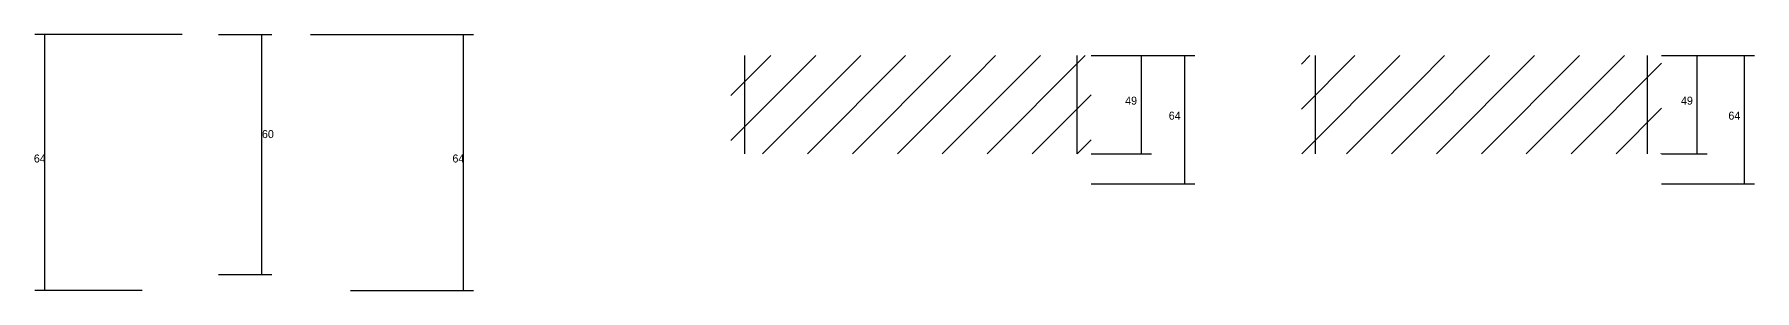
# Model space of a CAD drawing. Header units: metres. Extents: x -6602 to -4525, y 7378 to 8645.
# Drawn here: x -5580 to -4720, y 7378 to 7506 of the extents above; entities that cross this region are included whole.
import ezdxf

# ---------------------------------------------------------------- set-up
doc = ezdxf.new("R2010")
doc.units = ezdxf.units.M
for name, color, linetype in [('COTA', 241, 'Continuous'), ('Cota Seção (2x)', 4, 'Continuous'), ('Hachura', 253, 'Continuous'), ('SARR_2.2x7', 40, 'Continuous')]:
    doc.layers.add(name, color=color, linetype=linetype)

msp = doc.modelspace()

# ---------------------------------------------------------------- hatches: boundary and pattern name
at = {"layer": 'Hachura'}
h = msp.add_hatch(dxfattribs=at)
h.set_pattern_fill('ANSI31', scale=5)
h.paths.add_polyline_path([(-5231.9, 7495.1), (-5231.9, 7446.1), (-5109.9, 7446.1), (-5109.9, 7495.1)])
h = msp.add_hatch(dxfattribs=at)
h.set_pattern_fill('ANSI31', scale=5)
h.paths.add_polyline_path([(-5051.9, 7495.1), (-5109.9, 7495.1), (-5109.9, 7446.1), (-5051.9, 7446.1)])
h = msp.add_hatch(dxfattribs=at)
h.set_pattern_fill('ANSI31', scale=5)
h.paths.add_polyline_path([(-4888.8, 7495.1), (-4946.8, 7495.1), (-4946.8, 7446.1), (-4888.8, 7446.1)])
h = msp.add_hatch(dxfattribs=at)
h.set_pattern_fill('ANSI31', scale=5)
h.paths.add_polyline_path([(-4766.8, 7495.1), (-4888.8, 7495.1), (-4888.8, 7446.1), (-4766.8, 7446.1)])

# ---------------------------------------------------------------- linework, layer by layer
at = {"layer": 'COTA'}
for p, q in [((-5506.1, 7505.7), (-5579.8, 7505.7)), ((-5574.8, 7377.7), (-5574.8, 7505.7)), ((-5442.1, 7505.7), (-5360.6, 7505.7)), ((-5365.6, 7377.7), (-5365.6, 7505.7)), ((-5051.9, 7495.1), (-5021.8, 7495.1)), ((-5051.9, 7495.1), (-5000, 7495.1)), ((-5026.8, 7446.1), (-5026.8, 7495.1)), ((-5005, 7431.1), (-5005, 7495.1)), ((-4766.8, 7495.1), (-4744, 7495.1)), ((-4766.8, 7495.1), (-4720.3, 7495.1)), ((-4749, 7446.1), (-4749, 7495.1)), ((-4725.3, 7431.1), (-4725.3, 7495.1)), ((-5051.9, 7446.1), (-5021.8, 7446.1)), ((-4766.8, 7446.1), (-4744, 7446.1)), ((-5051.9, 7431.1), (-5000, 7431.1)), ((-4766.8, 7431.1), (-4720.3, 7431.1)), ((-5526.1, 7377.7), (-5579.8, 7377.7)), ((-5422.1, 7377.7), (-5360.6, 7377.7))]:
    msp.add_line(p, q, dxfattribs=at)
at = {"layer": 'Cota Seção (2x)'}
for p, q in [((-5488.1, 7505.7), (-5461.3, 7505.7)), ((-5466.3, 7385.7), (-5466.3, 7505.7)), ((-5488.1, 7385.7), (-5461.3, 7385.7))]:
    msp.add_line(p, q, dxfattribs=at)
at = {"layer": 'SARR_2.2x7'}
for p, q in [((-5224.9, 7446.1), (-5224.9, 7495.1)), ((-5058.9, 7446.1), (-5058.9, 7495.1)), ((-4939.8, 7446.1), (-4939.8, 7495.1)), ((-4773.8, 7446.1), (-4773.8, 7495.1))]:
    msp.add_line(p, q, dxfattribs=at)

# ---------------------------------------------------------------- texts
at = {"layer": 'COTA'}
for s, p in [('49', (-5034.9, 7470.6)), ('49', (-4757.1, 7470.6)), ('64', (-5013.1, 7463.1)), ('64', (-4733.4, 7463.1)), ('64', (-5580.3, 7441.7)), ('64', (-5371.1, 7441.7))]:
    msp.add_text(s, height=4, dxfattribs=at).set_placement(p)
at = {"layer": 'Cota Seção (2x)'}
msp.add_text('60', height=4, dxfattribs=at).set_placement((-5466.3, 7453.9))

doc.saveas('drawing.dxf')
